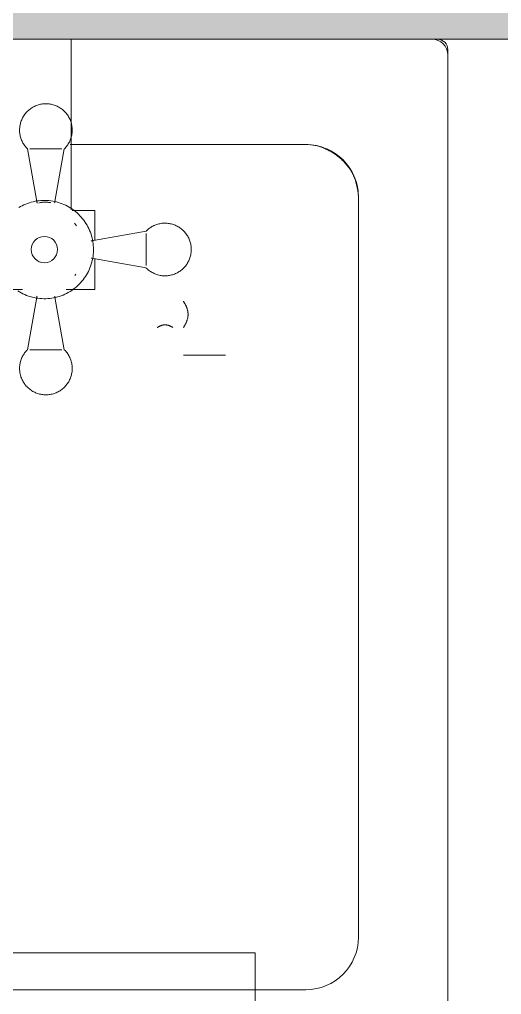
# Model space of a CAD drawing. Header units: metres. Extents: x -227.9 to -141.2, y 39.1 to 91.1.
# Drawn here: x -158.8602 to -158.677, y 60.6242 to 60.9945 of the extents above; entities that cross this region are included whole.
import ezdxf

# ---------------------------------------------------------------- set-up
doc = ezdxf.new("R2010")
doc.units = ezdxf.units.M
for name, color, linetype, lineweight in [('I-WALL', 7, 'Continuous', 5), ('P-SANR-FIXT', 7, 'Continuous', 5), ('Q-SPCQ', 7, 'Continuous', 5)]:
    doc.layers.add(name, color=color, linetype=linetype, lineweight=lineweight)

msp = doc.modelspace()

# ---------------------------------------------------------------- hatches: boundary and pattern name
at = {"layer": 'I-WALL', "true_color": 0xaaaaaa}
msp.add_hatch(color=253, dxfattribs=at).paths.add_polyline_path([(-158.40458, 60.98698), (-158.40838, 61.00198), (-159.11571, 61.00198), (-159.11191, 60.98698), (-158.41232, 60.98698)])

# ---------------------------------------------------------------- linework, layer by layer
at = {"layer": 'I-WALL', "lineweight": 13}
msp.add_line((-159.11191, 60.98698), (-158.42006, 60.98698), dxfattribs=at)
at = {"layer": 'P-SANR-FIXT', "color": 9, "lineweight": 9, "true_color": 0xc0c0c0}
for p, q in [((-158.77061, 60.64003), (-159.07061, 60.64003)), ((-158.77061, 60.34003), (-158.77061, 60.64003))]:
    msp.add_line(p, q, dxfattribs=at)
at = {"layer": 'Q-SPCQ', "color": 9, "lineweight": 9, "true_color": 0xc0c0c0}
for p, q in [((-158.84055, 60.92221), (-158.84055, 60.98698)), ((-158.69739, 60.98098), (-158.69739, 60.98298)), ((-158.69739, 60.95898), (-158.69739, 60.98098)), ((-158.85586, 60.96069), (-158.85553, 60.96091)), ((-158.85553, 60.96091), (-158.85519, 60.96112)), ((-158.85519, 60.96112), (-158.85484, 60.96131)), ((-158.85484, 60.96131), (-158.85448, 60.96149)), ((-158.85448, 60.96149), (-158.85412, 60.96166)), ((-158.85412, 60.96166), (-158.85375, 60.96181)), ((-158.85375, 60.96181), (-158.85337, 60.96194)), ((-158.85337, 60.96194), (-158.85299, 60.96206)), ((-158.85299, 60.96206), (-158.8526, 60.96217)), ((-158.8526, 60.96217), (-158.85221, 60.96226)), ((-158.85221, 60.96226), (-158.85182, 60.96233)), ((-158.85182, 60.96233), (-158.85143, 60.96239)), ((-158.85143, 60.96239), (-158.85103, 60.96243)), ((-158.85103, 60.96243), (-158.85063, 60.96246)), ((-158.85063, 60.96246), (-158.85023, 60.96247)), ((-158.85023, 60.96247), (-158.85017, 60.96247)), ((-158.85017, 60.96247), (-158.84977, 60.96246)), ((-158.84977, 60.96246), (-158.84937, 60.96244)), ((-158.84937, 60.96244), (-158.84897, 60.9624)), ((-158.84897, 60.9624), (-158.84857, 60.96234)), ((-158.84857, 60.96234), (-158.84818, 60.96227)), ((-158.84818, 60.96227), (-158.84779, 60.96218)), ((-158.84779, 60.96218), (-158.8474, 60.96208)), ((-158.8474, 60.96208), (-158.84702, 60.96196)), ((-158.84702, 60.96196), (-158.84664, 60.96183)), ((-158.84664, 60.96183), (-158.84627, 60.96168)), ((-158.84627, 60.96168), (-158.84591, 60.96152)), ((-158.84591, 60.96152), (-158.84555, 60.96134)), ((-158.84555, 60.96134), (-158.8452, 60.96115)), ((-158.8452, 60.96115), (-158.84486, 60.96094)), ((-158.84486, 60.96094), (-158.84452, 60.96072)), ((-158.8592, 60.95677), (-158.85902, 60.95713)), ((-158.85902, 60.95713), (-158.85882, 60.95748)), ((-158.85882, 60.95748), (-158.85862, 60.95782)), ((-158.85862, 60.95782), (-158.85839, 60.95815)), ((-158.85839, 60.95815), (-158.85816, 60.95848)), ((-158.85816, 60.95848), (-158.85791, 60.95879)), ((-158.85791, 60.95879), (-158.85765, 60.9591)), ((-158.85765, 60.9591), (-158.85738, 60.95939)), ((-158.85738, 60.95939), (-158.8571, 60.95968)), ((-158.8571, 60.95968), (-158.85681, 60.95995)), ((-158.85681, 60.95995), (-158.8565, 60.96021)), ((-158.8565, 60.96021), (-158.85619, 60.96045)), ((-158.85619, 60.96045), (-158.85586, 60.96069)), ((-158.84452, 60.96072), (-158.8442, 60.96049)), ((-158.8442, 60.96049), (-158.84388, 60.96025)), ((-158.84388, 60.96025), (-158.84357, 60.95999)), ((-158.84357, 60.95999), (-158.84328, 60.95972)), ((-158.84328, 60.95972), (-158.84299, 60.95944)), ((-158.84299, 60.95944), (-158.84272, 60.95914)), ((-158.84272, 60.95914), (-158.84246, 60.95884)), ((-158.84246, 60.95884), (-158.84221, 60.95853)), ((-158.84221, 60.95853), (-158.84198, 60.95821)), ((-158.84198, 60.95821), (-158.84175, 60.95787)), ((-158.84175, 60.95787), (-158.84154, 60.95753)), ((-158.84154, 60.95753), (-158.84135, 60.95718)), ((-158.84135, 60.95718), (-158.84117, 60.95683)), ((-158.69739, 60.94698), (-158.69739, 60.95898)), ((-158.86013, 60.95332), (-158.86009, 60.95371)), ((-158.86009, 60.95371), (-158.86003, 60.95411)), ((-158.86003, 60.95411), (-158.85996, 60.9545)), ((-158.85996, 60.9545), (-158.85987, 60.95489)), ((-158.85987, 60.95489), (-158.85976, 60.95528)), ((-158.85976, 60.95528), (-158.85964, 60.95566)), ((-158.85964, 60.95566), (-158.85951, 60.95604)), ((-158.85951, 60.95604), (-158.85936, 60.95641)), ((-158.85936, 60.95641), (-158.8592, 60.95677)), ((-158.84117, 60.95683), (-158.841, 60.95646)), ((-158.841, 60.95646), (-158.84085, 60.95609)), ((-158.84085, 60.95609), (-158.84071, 60.95572)), ((-158.84071, 60.95572), (-158.84059, 60.95534)), ((-158.84059, 60.95534), (-158.84048, 60.95495)), ((-158.84048, 60.95495), (-158.84039, 60.95456)), ((-158.84039, 60.95456), (-158.84031, 60.95417)), ((-158.84031, 60.95417), (-158.84025, 60.95377)), ((-158.84025, 60.95377), (-158.84021, 60.95338)), ((-158.84021, 60.95338), (-158.84018, 60.95298)), ((-158.86017, 60.95252), (-158.86016, 60.95292)), ((-158.86016, 60.95212), (-158.86017, 60.95252)), ((-158.86016, 60.95292), (-158.86013, 60.95332)), ((-158.86014, 60.95172), (-158.86016, 60.95212)), ((-158.8601, 60.95132), (-158.86014, 60.95172)), ((-158.86005, 60.95092), (-158.8601, 60.95132)), ((-158.85998, 60.95053), (-158.86005, 60.95092)), ((-158.85989, 60.95014), (-158.85998, 60.95053)), ((-158.85979, 60.94975), (-158.85989, 60.95014)), ((-158.85967, 60.94937), (-158.85979, 60.94975)), ((-158.84053, 60.94981), (-158.84064, 60.94943)), ((-158.84043, 60.9502), (-158.84053, 60.94981)), ((-158.84035, 60.95059), (-158.84043, 60.9502)), ((-158.84028, 60.95098), (-158.84035, 60.95059)), ((-158.84023, 60.95138), (-158.84028, 60.95098)), ((-158.84019, 60.95178), (-158.84023, 60.95138)), ((-158.84017, 60.95218), (-158.84019, 60.95178)), ((-158.84018, 60.95298), (-158.84017, 60.95258)), ((-158.84017, 60.95258), (-158.84017, 60.95218)), ((-158.85954, 60.94899), (-158.85967, 60.94937)), ((-158.8594, 60.94862), (-158.85954, 60.94899)), ((-158.85923, 60.94825), (-158.8594, 60.94862)), ((-158.85906, 60.94789), (-158.85923, 60.94825)), ((-158.85887, 60.94754), (-158.85906, 60.94789)), ((-158.85866, 60.9472), (-158.85887, 60.94754)), ((-158.85845, 60.94686), (-158.85866, 60.9472)), ((-158.85822, 60.94654), (-158.85845, 60.94686)), ((-158.85797, 60.94622), (-158.85822, 60.94654)), ((-158.85772, 60.94591), (-158.85797, 60.94622)), ((-158.84258, 60.94596), (-158.84284, 60.94566)), ((-158.84232, 60.94627), (-158.84258, 60.94596)), ((-158.84208, 60.94659), (-158.84232, 60.94627)), ((-158.84185, 60.94691), (-158.84208, 60.94659)), ((-158.84164, 60.94725), (-158.84185, 60.94691)), ((-158.84144, 60.9476), (-158.84164, 60.94725)), ((-158.84125, 60.94795), (-158.84144, 60.9476)), ((-158.84107, 60.94831), (-158.84125, 60.94795)), ((-158.84092, 60.94868), (-158.84107, 60.94831)), ((-158.84077, 60.94905), (-158.84092, 60.94868)), ((-158.84089, 60.94698), (-158.75139, 60.94698)), ((-158.84064, 60.94943), (-158.84077, 60.94905)), ((-158.79789, 60.94698), (-158.78189, 60.94698)), ((-158.78189, 60.94698), (-158.79789, 60.94698)), ((-158.69739, 60.89698), (-158.69739, 60.94698)), ((-158.85745, 60.94561), (-158.85772, 60.94591)), ((-158.85717, 60.94533), (-158.85745, 60.94561)), ((-158.85717, 60.94533), (-158.85361, 60.92536)), ((-158.85623, 60.94533), (-158.85017, 60.94533)), ((-158.85017, 60.94533), (-158.84411, 60.94533)), ((-158.84672, 60.92536), (-158.84317, 60.94533)), ((-158.84312, 60.94537), (-158.84317, 60.94533)), ((-158.84284, 60.94566), (-158.84312, 60.94537)), ((-158.85919, 60.92374), (-158.85984, 60.92339)), ((-158.85851, 60.92407), (-158.85919, 60.92374)), ((-158.85783, 60.92436), (-158.85851, 60.92407)), ((-158.85713, 60.92463), (-158.85783, 60.92436)), ((-158.85643, 60.92487), (-158.85713, 60.92463)), ((-158.85571, 60.92509), (-158.85643, 60.92487)), ((-158.85499, 60.92527), (-158.85571, 60.92509)), ((-158.85426, 60.92543), (-158.85499, 60.92527)), ((-158.85352, 60.92555), (-158.85426, 60.92543)), ((-158.8536, 60.92529), (-158.85361, 60.92536)), ((-158.85357, 60.92516), (-158.8536, 60.92529)), ((-158.85354, 60.92502), (-158.85357, 60.92516)), ((-158.8535, 60.92489), (-158.85354, 60.92502)), ((-158.85278, 60.92565), (-158.85352, 60.92555)), ((-158.85345, 60.92475), (-158.8535, 60.92489)), ((-158.85204, 60.92572), (-158.85278, 60.92565)), ((-158.85129, 60.92575), (-158.85204, 60.92572)), ((-158.85054, 60.92576), (-158.85129, 60.92575)), ((-158.8498, 60.92574), (-158.85054, 60.92576)), ((-158.84905, 60.92568), (-158.8498, 60.92574)), ((-158.84831, 60.9256), (-158.84905, 60.92568)), ((-158.84757, 60.92549), (-158.84831, 60.9256)), ((-158.84684, 60.92535), (-158.84757, 60.92549)), ((-158.84682, 60.92495), (-158.84686, 60.92482)), ((-158.84611, 60.92518), (-158.84684, 60.92535)), ((-158.84678, 60.92508), (-158.84682, 60.92495)), ((-158.84675, 60.92522), (-158.84678, 60.92508)), ((-158.84672, 60.92536), (-158.84675, 60.92522)), ((-158.84539, 60.92498), (-158.84611, 60.92518)), ((-158.84468, 60.92475), (-158.84539, 60.92498)), ((-158.84398, 60.92449), (-158.84468, 60.92475)), ((-158.84329, 60.92421), (-158.84398, 60.92449)), ((-158.84261, 60.9239), (-158.84329, 60.92421)), ((-158.84195, 60.92356), (-158.84261, 60.9239)), ((-158.73139, 60.92726), (-158.73139, 60.89698)), ((-158.73139, 60.92698), (-158.73139, 60.64598)), ((-158.85984, 60.92339), (-158.86049, 60.92301)), ((-158.84129, 60.92319), (-158.84195, 60.92356)), ((-158.84066, 60.9228), (-158.84129, 60.92319)), ((-158.84004, 60.92238), (-158.84066, 60.9228)), ((-158.84024, 60.92198), (-158.83653, 60.92198)), ((-158.83944, 60.92194), (-158.84004, 60.92238)), ((-158.83885, 60.92148), (-158.83944, 60.92194)), ((-158.83828, 60.92099), (-158.83885, 60.92148)), ((-158.83774, 60.92048), (-158.83828, 60.92099)), ((-158.83721, 60.91995), (-158.83774, 60.92048)), ((-158.83653, 60.92198), (-158.83153, 60.92198)), ((-158.83153, 60.92198), (-158.8317, 60.92198)), ((-158.83153, 60.91064), (-158.83153, 60.92198)), ((-158.83895, 60.91663), (-158.83934, 60.91709)), ((-158.83858, 60.91615), (-158.83895, 60.91663)), ((-158.83671, 60.9194), (-158.83721, 60.91995)), ((-158.83623, 60.91883), (-158.83671, 60.9194)), ((-158.83577, 60.91824), (-158.83623, 60.91883)), ((-158.83534, 60.91763), (-158.83577, 60.91824)), ((-158.83493, 60.91701), (-158.83534, 60.91763)), ((-158.83454, 60.91637), (-158.83493, 60.91701)), ((-158.83419, 60.91571), (-158.83454, 60.91637)), ((-158.80913, 60.91619), (-158.80877, 60.91635)), ((-158.80877, 60.91635), (-158.8084, 60.9165)), ((-158.8084, 60.9165), (-158.80802, 60.91663)), ((-158.80802, 60.91663), (-158.80764, 60.91675)), ((-158.80764, 60.91675), (-158.80725, 60.91685)), ((-158.80725, 60.91685), (-158.80686, 60.91693)), ((-158.80686, 60.91693), (-158.80646, 60.917)), ((-158.80646, 60.917), (-158.80607, 60.91706)), ((-158.80607, 60.91706), (-158.80567, 60.9171)), ((-158.80567, 60.9171), (-158.80527, 60.91712)), ((-158.80527, 60.91712), (-158.80487, 60.91712)), ((-158.80487, 60.91712), (-158.80447, 60.91711)), ((-158.80447, 60.91711), (-158.80407, 60.91709)), ((-158.80407, 60.91709), (-158.80367, 60.91705)), ((-158.80367, 60.91705), (-158.80328, 60.91699)), ((-158.80328, 60.91699), (-158.80289, 60.91692)), ((-158.80289, 60.91692), (-158.8025, 60.91683)), ((-158.8025, 60.91683), (-158.80211, 60.91672)), ((-158.80211, 60.91672), (-158.80173, 60.9166)), ((-158.80173, 60.9166), (-158.80135, 60.91647)), ((-158.80135, 60.91647), (-158.80098, 60.91632)), ((-158.80098, 60.91632), (-158.80062, 60.91615)), ((-158.83386, 60.91504), (-158.83419, 60.91571)), ((-158.83355, 60.91436), (-158.83386, 60.91504)), ((-158.83327, 60.91367), (-158.83355, 60.91436)), ((-158.83302, 60.91296), (-158.83327, 60.91367)), ((-158.8328, 60.91225), (-158.83302, 60.91296)), ((-158.81206, 60.91412), (-158.83203, 60.91057)), ((-158.81206, 60.91412), (-158.81177, 60.9144)), ((-158.81206, 60.91319), (-158.81206, 60.90712)), ((-158.81177, 60.9144), (-158.81148, 60.91467)), ((-158.81148, 60.91467), (-158.81117, 60.91493)), ((-158.81117, 60.91493), (-158.81085, 60.91517)), ((-158.81085, 60.91517), (-158.81053, 60.9154)), ((-158.81053, 60.9154), (-158.81019, 60.91562)), ((-158.81019, 60.91562), (-158.80985, 60.91583)), ((-158.80985, 60.91583), (-158.80949, 60.91602)), ((-158.80949, 60.91602), (-158.80913, 60.91619)), ((-158.80062, 60.91615), (-158.80026, 60.91597)), ((-158.80026, 60.91597), (-158.79991, 60.91578)), ((-158.79991, 60.91578), (-158.79957, 60.91557)), ((-158.79957, 60.91557), (-158.79923, 60.91535)), ((-158.79923, 60.91535), (-158.79891, 60.91512)), ((-158.79891, 60.91512), (-158.79859, 60.91487)), ((-158.79859, 60.91487), (-158.79829, 60.91461)), ((-158.79829, 60.91461), (-158.79799, 60.91434)), ((-158.79799, 60.91434), (-158.79771, 60.91406)), ((-158.79771, 60.91406), (-158.79744, 60.91377)), ((-158.79744, 60.91377), (-158.79718, 60.91346)), ((-158.79718, 60.91346), (-158.79693, 60.91315)), ((-158.79693, 60.91315), (-158.7967, 60.91282)), ((-158.7967, 60.91282), (-158.79648, 60.91249)), ((-158.83292, 60.91029), (-158.83279, 60.91035)), ((-158.83261, 60.91153), (-158.8328, 60.91225)), ((-158.83279, 60.91035), (-158.83266, 60.9104)), ((-158.83266, 60.9104), (-158.83253, 60.91044)), ((-158.83245, 60.9108), (-158.83261, 60.91153)), ((-158.83253, 60.91044), (-158.83239, 60.91049)), ((-158.83232, 60.91007), (-158.83245, 60.9108)), ((-158.83239, 60.91049), (-158.83226, 60.91052)), ((-158.83221, 60.90933), (-158.83232, 60.91007)), ((-158.83226, 60.91052), (-158.83212, 60.91055)), ((-158.83214, 60.90858), (-158.83221, 60.90933)), ((-158.83212, 60.91055), (-158.83203, 60.91057)), ((-158.79648, 60.91249), (-158.79627, 60.91215)), ((-158.79627, 60.91215), (-158.79608, 60.9118)), ((-158.79608, 60.9118), (-158.7959, 60.91144)), ((-158.7959, 60.91144), (-158.79573, 60.91108)), ((-158.79573, 60.91108), (-158.79558, 60.91071)), ((-158.79558, 60.91071), (-158.79544, 60.91033)), ((-158.79544, 60.91033), (-158.79532, 60.90995)), ((-158.79532, 60.90995), (-158.79522, 60.90956)), ((-158.79522, 60.90956), (-158.79513, 60.90917)), ((-158.79513, 60.90917), (-158.79505, 60.90878)), ((-158.83226, 60.90446), (-158.83217, 60.9052)), ((-158.83217, 60.9052), (-158.83211, 60.90594)), ((-158.83209, 60.90784), (-158.83214, 60.90858)), ((-158.83211, 60.90594), (-158.83208, 60.90669)), ((-158.83208, 60.90709), (-158.83209, 60.90784)), ((-158.83208, 60.90669), (-158.83208, 60.90709)), ((-158.81206, 60.90712), (-158.81206, 60.90106)), ((-158.79504, 60.90553), (-158.79512, 60.90514)), ((-158.79505, 60.90878), (-158.795, 60.90838)), ((-158.79499, 60.90593), (-158.79504, 60.90553)), ((-158.795, 60.90838), (-158.79495, 60.90799)), ((-158.79495, 60.90633), (-158.79499, 60.90593)), ((-158.79495, 60.90799), (-158.79493, 60.90759)), ((-158.79493, 60.90672), (-158.79495, 60.90633)), ((-158.79493, 60.90759), (-158.79492, 60.90719)), ((-158.79492, 60.90712), (-158.79493, 60.90672)), ((-158.79492, 60.90719), (-158.79492, 60.90712)), ((-158.83316, 60.90084), (-158.83292, 60.90155)), ((-158.83292, 60.90155), (-158.83271, 60.90226)), ((-158.8327, 60.90387), (-158.83283, 60.90392)), ((-158.83271, 60.90226), (-158.83253, 60.90299)), ((-158.83257, 60.90382), (-158.8327, 60.90387)), ((-158.83244, 60.90378), (-158.83257, 60.90382)), ((-158.83253, 60.90299), (-158.83238, 60.90372)), ((-158.8323, 60.90374), (-158.83244, 60.90378)), ((-158.83238, 60.90372), (-158.83226, 60.90446)), ((-158.83217, 60.90371), (-158.8323, 60.90374)), ((-158.83203, 60.90368), (-158.83217, 60.90371)), ((-158.83203, 60.90368), (-158.81206, 60.90012)), ((-158.83153, 60.89198), (-158.83153, 60.90361)), ((-158.79666, 60.90148), (-158.7969, 60.90115)), ((-158.79644, 60.90181), (-158.79666, 60.90148)), ((-158.79624, 60.90216), (-158.79644, 60.90181)), ((-158.79605, 60.90251), (-158.79624, 60.90216)), ((-158.79587, 60.90287), (-158.79605, 60.90251)), ((-158.79571, 60.90323), (-158.79587, 60.90287)), ((-158.79556, 60.9036), (-158.79571, 60.90323)), ((-158.79542, 60.90398), (-158.79556, 60.9036)), ((-158.79531, 60.90436), (-158.79542, 60.90398)), ((-158.7952, 60.90475), (-158.79531, 60.90436)), ((-158.79512, 60.90514), (-158.7952, 60.90475)), ((-158.83475, 60.89747), (-158.83438, 60.89812)), ((-158.83438, 60.89812), (-158.83403, 60.89878)), ((-158.83403, 60.89878), (-158.83371, 60.89945)), ((-158.83371, 60.89945), (-158.83342, 60.90014)), ((-158.83342, 60.90014), (-158.83316, 60.90084)), ((-158.81201, 60.90008), (-158.81206, 60.90012)), ((-158.81173, 60.8998), (-158.81201, 60.90008)), ((-158.81143, 60.89954), (-158.81173, 60.8998)), ((-158.81112, 60.89928), (-158.81143, 60.89954)), ((-158.8108, 60.89904), (-158.81112, 60.89928)), ((-158.81047, 60.89881), (-158.8108, 60.89904)), ((-158.81014, 60.8986), (-158.81047, 60.89881)), ((-158.80979, 60.89839), (-158.81014, 60.8986)), ((-158.80944, 60.89821), (-158.80979, 60.89839)), ((-158.80908, 60.89803), (-158.80944, 60.89821)), ((-158.80871, 60.89787), (-158.80908, 60.89803)), ((-158.80834, 60.89773), (-158.80871, 60.89787)), ((-158.80129, 60.8978), (-158.80167, 60.89767)), ((-158.80092, 60.89796), (-158.80129, 60.8978)), ((-158.80056, 60.89812), (-158.80092, 60.89796)), ((-158.8002, 60.89831), (-158.80056, 60.89812)), ((-158.79985, 60.8985), (-158.8002, 60.89831)), ((-158.79951, 60.89871), (-158.79985, 60.8985)), ((-158.79918, 60.89893), (-158.79951, 60.89871)), ((-158.79886, 60.89917), (-158.79918, 60.89893)), ((-158.79855, 60.89942), (-158.79886, 60.89917)), ((-158.79824, 60.89968), (-158.79855, 60.89942)), ((-158.79795, 60.89995), (-158.79824, 60.89968)), ((-158.79767, 60.90024), (-158.79795, 60.89995)), ((-158.7974, 60.90053), (-158.79767, 60.90024)), ((-158.79714, 60.90084), (-158.7974, 60.90053)), ((-158.7969, 60.90115), (-158.79714, 60.90084)), ((-158.83916, 60.8973), (-158.83878, 60.89777)), ((-158.83749, 60.89394), (-158.83698, 60.89448)), ((-158.83698, 60.89448), (-158.83649, 60.89504)), ((-158.83649, 60.89504), (-158.83602, 60.89562)), ((-158.83602, 60.89562), (-158.83557, 60.89622)), ((-158.83557, 60.89622), (-158.83515, 60.89684)), ((-158.83515, 60.89684), (-158.83475, 60.89747)), ((-158.80796, 60.8976), (-158.80834, 60.89773)), ((-158.80758, 60.89748), (-158.80796, 60.8976)), ((-158.80719, 60.89739), (-158.80758, 60.89748)), ((-158.8068, 60.8973), (-158.80719, 60.89739)), ((-158.8064, 60.89724), (-158.8068, 60.8973)), ((-158.80601, 60.89718), (-158.8064, 60.89724)), ((-158.80561, 60.89715), (-158.80601, 60.89718)), ((-158.80521, 60.89713), (-158.80561, 60.89715)), ((-158.80481, 60.89713), (-158.80521, 60.89713)), ((-158.80441, 60.89714), (-158.80481, 60.89713)), ((-158.80401, 60.89717), (-158.80441, 60.89714)), ((-158.80361, 60.89721), (-158.80401, 60.89717)), ((-158.80322, 60.89727), (-158.80361, 60.89721)), ((-158.80282, 60.89735), (-158.80322, 60.89727)), ((-158.80244, 60.89744), (-158.80282, 60.89735)), ((-158.80205, 60.89754), (-158.80244, 60.89744)), ((-158.80167, 60.89767), (-158.80205, 60.89754)), ((-158.73139, 60.89698), (-158.73139, 60.64598)), ((-158.69739, 60.61698), (-158.69739, 60.89698)), ((-158.85909, 60.89198), (-158.86653, 60.89198)), ((-158.86083, 60.89138), (-158.86019, 60.89099)), ((-158.86019, 60.89099), (-158.85954, 60.89063)), ((-158.85954, 60.89063), (-158.85888, 60.89029)), ((-158.84298, 60.89012), (-158.8423, 60.89044)), ((-158.83653, 60.89198), (-158.8424, 60.89198)), ((-158.8423, 60.89044), (-158.84164, 60.89079)), ((-158.84164, 60.89079), (-158.841, 60.89117)), ((-158.841, 60.89117), (-158.84037, 60.89157)), ((-158.84037, 60.89157), (-158.83976, 60.892)), ((-158.83976, 60.892), (-158.83916, 60.89245)), ((-158.83916, 60.89245), (-158.83859, 60.89293)), ((-158.83859, 60.89293), (-158.83803, 60.89342)), ((-158.83803, 60.89342), (-158.83749, 60.89394)), ((-158.83153, 60.89198), (-158.83653, 60.89198)), ((-158.8317, 60.89198), (-158.83153, 60.89198)), ((-158.85888, 60.89029), (-158.8582, 60.88998)), ((-158.8582, 60.88998), (-158.85751, 60.88969)), ((-158.85751, 60.88969), (-158.85681, 60.88944)), ((-158.85361, 60.88904), (-158.85717, 60.86907)), ((-158.85681, 60.88944), (-158.8561, 60.88921)), ((-158.8561, 60.88921), (-158.85538, 60.88901)), ((-158.85538, 60.88901), (-158.85465, 60.88884)), ((-158.85465, 60.88884), (-158.85392, 60.8887)), ((-158.85392, 60.8887), (-158.85318, 60.88858)), ((-158.85361, 60.88904), (-158.85359, 60.88918)), ((-158.85359, 60.88918), (-158.85355, 60.88932)), ((-158.85355, 60.88932), (-158.85351, 60.88945)), ((-158.85318, 60.88858), (-158.85244, 60.8885)), ((-158.85244, 60.8885), (-158.85169, 60.88845)), ((-158.85169, 60.88845), (-158.85095, 60.88843)), ((-158.85095, 60.88843), (-158.8502, 60.88843)), ((-158.8502, 60.88843), (-158.84945, 60.88847)), ((-158.84945, 60.88847), (-158.84871, 60.88854)), ((-158.84871, 60.88854), (-158.84797, 60.88863)), ((-158.84797, 60.88863), (-158.84723, 60.88876)), ((-158.84723, 60.88876), (-158.8465, 60.88891)), ((-158.84681, 60.88943), (-158.84678, 60.8893)), ((-158.84678, 60.8893), (-158.84674, 60.88916)), ((-158.84674, 60.88916), (-158.84672, 60.88904)), ((-158.84317, 60.86907), (-158.84672, 60.88904)), ((-158.8465, 60.88891), (-158.84578, 60.8891)), ((-158.84578, 60.8891), (-158.84506, 60.88931)), ((-158.84506, 60.88931), (-158.84436, 60.88955)), ((-158.84436, 60.88955), (-158.84366, 60.88982)), ((-158.84366, 60.88982), (-158.84298, 60.89012)), ((-158.85801, 60.86813), (-158.85776, 60.86844)), ((-158.85776, 60.86844), (-158.85749, 60.86874)), ((-158.85749, 60.86874), (-158.85721, 60.86903)), ((-158.85721, 60.86903), (-158.85717, 60.86907)), ((-158.85017, 60.86907), (-158.85623, 60.86907)), ((-158.84411, 60.86907), (-158.85017, 60.86907)), ((-158.84317, 60.86907), (-158.84289, 60.86879)), ((-158.84289, 60.86879), (-158.84262, 60.86849)), ((-158.84262, 60.86849), (-158.84236, 60.86818)), ((-158.84236, 60.86818), (-158.84212, 60.86787)), ((-158.85991, 60.8642), (-158.85981, 60.86459)), ((-158.85981, 60.86459), (-158.85969, 60.86497)), ((-158.85969, 60.86497), (-158.85956, 60.86535)), ((-158.85956, 60.86535), (-158.85942, 60.86573)), ((-158.85942, 60.86573), (-158.85926, 60.86609)), ((-158.85926, 60.86609), (-158.85909, 60.86645)), ((-158.85909, 60.86645), (-158.8589, 60.86681)), ((-158.8589, 60.86681), (-158.8587, 60.86715)), ((-158.8587, 60.86715), (-158.85848, 60.86749)), ((-158.85848, 60.86749), (-158.85825, 60.86782)), ((-158.85825, 60.86782), (-158.85801, 60.86813)), ((-158.84212, 60.86787), (-158.84189, 60.86754)), ((-158.84189, 60.86754), (-158.84167, 60.8672)), ((-158.84167, 60.8672), (-158.84147, 60.86686)), ((-158.84147, 60.86686), (-158.84128, 60.86651)), ((-158.84128, 60.86651), (-158.8411, 60.86615)), ((-158.8411, 60.86615), (-158.84094, 60.86578)), ((-158.84094, 60.86578), (-158.84079, 60.86541)), ((-158.84079, 60.86541), (-158.84066, 60.86503)), ((-158.84066, 60.86503), (-158.84054, 60.86465)), ((-158.84054, 60.86465), (-158.84044, 60.86426)), ((-158.78189, 60.86698), (-158.79789, 60.86698)), ((-158.78189, 60.86698), (-158.79789, 60.86698)), ((-158.86017, 60.86182), (-158.86016, 60.86222)), ((-158.86015, 60.86142), (-158.86017, 60.86182)), ((-158.86016, 60.86222), (-158.86014, 60.86262)), ((-158.86013, 60.86102), (-158.86015, 60.86142)), ((-158.86014, 60.86262), (-158.86011, 60.86302)), ((-158.86008, 60.86063), (-158.86013, 60.86102)), ((-158.86011, 60.86302), (-158.86006, 60.86342)), ((-158.86006, 60.86342), (-158.85999, 60.86381)), ((-158.85999, 60.86381), (-158.85991, 60.8642)), ((-158.84044, 60.86426), (-158.84036, 60.86387)), ((-158.84036, 60.86387), (-158.84029, 60.86348)), ((-158.84029, 60.86348), (-158.84023, 60.86308)), ((-158.8402, 60.86109), (-158.84024, 60.86069)), ((-158.84023, 60.86308), (-158.8402, 60.86268)), ((-158.8402, 60.86268), (-158.84017, 60.86228)), ((-158.84018, 60.86148), (-158.8402, 60.86109)), ((-158.84017, 60.86188), (-158.84018, 60.86148)), ((-158.84017, 60.86228), (-158.84017, 60.86188)), ((-158.86002, 60.86023), (-158.86008, 60.86063)), ((-158.85995, 60.85984), (-158.86002, 60.86023)), ((-158.85985, 60.85945), (-158.85995, 60.85984)), ((-158.85975, 60.85906), (-158.85985, 60.85945)), ((-158.85963, 60.85868), (-158.85975, 60.85906)), ((-158.85949, 60.85831), (-158.85963, 60.85868)), ((-158.85934, 60.85794), (-158.85949, 60.85831)), ((-158.85917, 60.85757), (-158.85934, 60.85794)), ((-158.85899, 60.85722), (-158.85917, 60.85757)), ((-158.85879, 60.85687), (-158.85899, 60.85722)), ((-158.84132, 60.85727), (-158.84151, 60.85692)), ((-158.84114, 60.85763), (-158.84132, 60.85727)), ((-158.84097, 60.85799), (-158.84114, 60.85763)), ((-158.84082, 60.85836), (-158.84097, 60.85799)), ((-158.84069, 60.85874), (-158.84082, 60.85836)), ((-158.84057, 60.85912), (-158.84069, 60.85874)), ((-158.84046, 60.85951), (-158.84057, 60.85912)), ((-158.84038, 60.8599), (-158.84046, 60.85951)), ((-158.8403, 60.86029), (-158.84038, 60.8599)), ((-158.84024, 60.86069), (-158.8403, 60.86029)), ((-158.85858, 60.85653), (-158.85879, 60.85687)), ((-158.85836, 60.8562), (-158.85858, 60.85653)), ((-158.85812, 60.85587), (-158.85836, 60.8562)), ((-158.85787, 60.85556), (-158.85812, 60.85587)), ((-158.85761, 60.85526), (-158.85787, 60.85556)), ((-158.85734, 60.85496), (-158.85761, 60.85526)), ((-158.85706, 60.85468), (-158.85734, 60.85496)), ((-158.85676, 60.85441), (-158.85706, 60.85468)), ((-158.85646, 60.85415), (-158.85676, 60.85441)), ((-158.85614, 60.85391), (-158.85646, 60.85415)), ((-158.85581, 60.85368), (-158.85614, 60.85391)), ((-158.85548, 60.85346), (-158.85581, 60.85368)), ((-158.85514, 60.85325), (-158.85548, 60.85346)), ((-158.8448, 60.85349), (-158.84514, 60.85328)), ((-158.84447, 60.85371), (-158.8448, 60.85349)), ((-158.84415, 60.85395), (-158.84447, 60.85371)), ((-158.84383, 60.85419), (-158.84415, 60.85395)), ((-158.84353, 60.85445), (-158.84383, 60.85419)), ((-158.84323, 60.85473), (-158.84353, 60.85445)), ((-158.84295, 60.85501), (-158.84323, 60.85473)), ((-158.84268, 60.8553), (-158.84295, 60.85501)), ((-158.84242, 60.85561), (-158.84268, 60.8553)), ((-158.84217, 60.85592), (-158.84242, 60.85561)), ((-158.84194, 60.85625), (-158.84217, 60.85592)), ((-158.84172, 60.85658), (-158.84194, 60.85625)), ((-158.84151, 60.85692), (-158.84172, 60.85658)), ((-158.85479, 60.85306), (-158.85514, 60.85325)), ((-158.85443, 60.85288), (-158.85479, 60.85306)), ((-158.85406, 60.85272), (-158.85443, 60.85288)), ((-158.85369, 60.85257), (-158.85406, 60.85272)), ((-158.85331, 60.85244), (-158.85369, 60.85257)), ((-158.85293, 60.85232), (-158.85331, 60.85244)), ((-158.85254, 60.85222), (-158.85293, 60.85232)), ((-158.85215, 60.85213), (-158.85254, 60.85222)), ((-158.85176, 60.85206), (-158.85215, 60.85213)), ((-158.85136, 60.852), (-158.85176, 60.85206)), ((-158.85097, 60.85196), (-158.85136, 60.852)), ((-158.85057, 60.85194), (-158.85097, 60.85196)), ((-158.85017, 60.85193), (-158.85057, 60.85194)), ((-158.85011, 60.85193), (-158.85017, 60.85193)), ((-158.84971, 60.85194), (-158.85011, 60.85193)), ((-158.84931, 60.85197), (-158.84971, 60.85194)), ((-158.84891, 60.85201), (-158.84931, 60.85197)), ((-158.84851, 60.85207), (-158.84891, 60.85201)), ((-158.84812, 60.85214), (-158.84851, 60.85207)), ((-158.84773, 60.85223), (-158.84812, 60.85214)), ((-158.84734, 60.85234), (-158.84773, 60.85223)), ((-158.84696, 60.85246), (-158.84734, 60.85234)), ((-158.84659, 60.85259), (-158.84696, 60.85246)), ((-158.84622, 60.85274), (-158.84659, 60.85259)), ((-158.84585, 60.85291), (-158.84622, 60.85274)), ((-158.84549, 60.85309), (-158.84585, 60.85291)), ((-158.84514, 60.85328), (-158.84549, 60.85309)), ((-158.75139, 60.62598), (-159.09839, 60.62598)), ((-158.75139, 60.62598), (-159.09839, 60.62598))]:
    msp.add_line(p, q, dxfattribs=at)
for centre, radius, start, end in [((-158.70339, 60.98098), 0.006, 0, 90), ((-158.70339, 60.98098), 0.006, 0, 90), ((-158.70139, 60.98298), 0.004, 360, 90), ((-158.70139, 60.98298), 0.004, 360, 90), ((-158.75139, 60.92698), 0.02, 0, 90), ((-158.85074, 60.90709), 0.005, 0, 180), ((-158.85074, 60.90709), 0.005, 180, 0), ((-158.75139, 60.64598), 0.02, 270, 0), ((-158.75139, 60.64598), 0.02, 270, 0)]:
    msp.add_arc(centre, radius, start, end, dxfattribs=at)
for points, knots in [([(-158.75139, 60.94698), (-158.75021, 60.94698), (-158.74788, 60.94674), (-158.74511, 60.94589), (-158.7429, 60.94489), (-158.74125, 60.94399), (-158.73994, 60.94311), (-158.73894, 60.94234), (-158.73822, 60.94173), (-158.73753, 60.94108), (-158.73662, 60.94017), (-158.73553, 60.93895), (-158.73436, 60.93736), (-158.73338, 60.93562), (-158.73262, 60.93373), (-158.73183, 60.93104), (-158.73149, 60.92882), (-158.73139, 60.92726)], [0, 0, 0, 0, 0.125, 0.25, 0.3125, 0.375, 0.4375, 0.46875, 0.5, 0.53125, 0.5625, 0.625, 0.6875, 0.75, 0.8125, 0.875, 1, 1, 1, 1]), ([(-158.73139, 60.92698), (-158.73139, 60.92869), (-158.73172, 60.93114), (-158.73264, 60.93405), (-158.73352, 60.93606), (-158.73454, 60.93782), (-158.73565, 60.93936), (-158.73664, 60.94051), (-158.73749, 60.94137), (-158.73817, 60.942), (-158.73887, 60.94259), (-158.73982, 60.94332), (-158.74106, 60.94413), (-158.74261, 60.94498), (-158.74479, 60.94592), (-158.74772, 60.94675), (-158.75016, 60.94698), (-158.75139, 60.94698)], [0, 0, 0, 0, 0.125, 0.1875, 0.25, 0.3125, 0.375, 0.4375, 0.46875, 0.5, 0.53125, 0.5625, 0.625, 0.6875, 0.75, 0.875, 1, 1, 1, 1]), ([(-158.85017, 60.92511), (-158.85036, 60.92512), (-158.85073, 60.92512), (-158.85126, 60.92509), (-158.85176, 60.92503), (-158.85236, 60.92491), (-158.85271, 60.9248), (-158.85289, 60.92473)], [0, 0, 0, 0, 0.0555556, 0.1111111, 0.1666667, 0.2222222, 0.3333333, 0.3333333, 0.3333333, 0.3333333]), ([(-158.84829, 60.92484), (-158.84847, 60.92489), (-158.84905, 60.92502), (-158.8497, 60.92509), (-158.85017, 60.92511)], [0.7916667, 0.7916667, 0.7916667, 0.7916667, 0.8611111, 1, 1, 1, 1]), ([(-158.79789, 60.88748), (-158.79788, 60.88748), (-158.79785, 60.88744), (-158.79777, 60.8873), (-158.7977, 60.88717), (-158.7976, 60.887), (-158.79747, 60.88679), (-158.79736, 60.8866), (-158.79727, 60.88643), (-158.7972, 60.88629), (-158.79714, 60.88615), (-158.79704, 60.88596), (-158.79691, 60.8857), (-158.79678, 60.88542), (-158.79669, 60.88518), (-158.79662, 60.885), (-158.79656, 60.88481), (-158.79647, 60.88455), (-158.79637, 60.88422), (-158.79626, 60.8838), (-158.7962, 60.88344), (-158.79617, 60.88315), (-158.79615, 60.88285), (-158.79614, 60.88248), (-158.79615, 60.8821), (-158.79617, 60.8818), (-158.7962, 60.88151), (-158.79626, 60.88115), (-158.79637, 60.88074), (-158.79647, 60.8804), (-158.79656, 60.88014), (-158.79662, 60.87995), (-158.79669, 60.87977), (-158.79678, 60.87954), (-158.79691, 60.87926), (-158.79704, 60.879), (-158.79714, 60.8788), (-158.79721, 60.87866), (-158.79727, 60.87852), (-158.79736, 60.87835), (-158.79748, 60.87816), (-158.7976, 60.87796), (-158.7977, 60.87779), (-158.79777, 60.87765), (-158.79785, 60.87752), (-158.79788, 60.87748), (-158.79789, 60.87748)], [0, 0, 0, 0, 0.055556, 0.083333, 0.111111, 0.138889, 0.166667, 0.194444, 0.208333, 0.222222, 0.236111, 0.25, 0.277778, 0.305556, 0.319444, 0.333333, 0.347222, 0.361111, 0.388889, 0.416667, 0.444444, 0.458333, 0.472222, 0.5, 0.527778, 0.541667, 0.555556, 0.583333, 0.611111, 0.638889, 0.652778, 0.666667, 0.680556, 0.694444, 0.722222, 0.75, 0.763889, 0.777778, 0.791667, 0.805556, 0.833333, 0.861111, 0.888889, 0.916667, 0.944444, 1, 1, 1, 1]), ([(-158.79789, 60.88748), (-158.79789, 60.88747), (-158.79785, 60.88741), (-158.79766, 60.88711), (-158.79731, 60.88651), (-158.79696, 60.88581), (-158.79676, 60.88536), (-158.79662, 60.885), (-158.79649, 60.88462), (-158.79633, 60.88408), (-158.79622, 60.88358), (-158.79617, 60.88315), (-158.79614, 60.88286), (-158.79613, 60.88248), (-158.79615, 60.88202), (-158.7962, 60.88144), (-158.79633, 60.88087), (-158.79647, 60.8804), (-158.79655, 60.88014), (-158.79669, 60.87977), (-158.79691, 60.87924), (-158.79731, 60.87845), (-158.79766, 60.87784), (-158.79785, 60.87754), (-158.79789, 60.87748), (-158.79789, 60.87748)], [0, 0, 0, 0, 0.055556, 0.111111, 0.222222, 0.277778, 0.305556, 0.333333, 0.361111, 0.388889, 0.444444, 0.458333, 0.472222, 0.5, 0.527778, 0.555556, 0.611111, 0.638889, 0.652778, 0.666667, 0.722222, 0.777778, 0.888889, 0.944444, 1, 1, 1, 1]), ([(-158.80186, 60.87748), (-158.80186, 60.87748), (-158.8019, 60.8775), (-158.80208, 60.87761), (-158.80245, 60.87781), (-158.80293, 60.87805), (-158.80328, 60.87819), (-158.80359, 60.87829), (-158.80392, 60.87838), (-158.80426, 60.87845), (-158.80461, 60.87849), (-158.80489, 60.8785), (-158.80516, 60.87849), (-158.80551, 60.87845), (-158.80586, 60.87838), (-158.80618, 60.87829), (-158.80649, 60.87819), (-158.80684, 60.87805), (-158.80733, 60.87781), (-158.80769, 60.87761), (-158.80787, 60.8775), (-158.80791, 60.87748), (-158.80791, 60.87748)], [0, 0, 0, 0, 0.055556, 0.111111, 0.222222, 0.277778, 0.333333, 0.361111, 0.388889, 0.444444, 0.472222, 0.5, 0.527778, 0.555556, 0.611111, 0.638889, 0.666667, 0.722222, 0.777778, 0.888889, 0.944444, 1, 1, 1, 1]), ([(-158.80186, 60.87748), (-158.80186, 60.87748), (-158.80189, 60.8775), (-158.80196, 60.87754), (-158.80205, 60.87759), (-158.80215, 60.87764), (-158.80227, 60.87772), (-158.80241, 60.8778), (-158.80257, 60.87787), (-158.80275, 60.87796), (-158.80294, 60.87805), (-158.80314, 60.87814), (-158.80336, 60.87821), (-158.80359, 60.87829), (-158.80383, 60.87836), (-158.80409, 60.87842), (-158.80435, 60.87846), (-158.80461, 60.87849), (-158.80489, 60.87849), (-158.80516, 60.87849), (-158.80543, 60.87846), (-158.80569, 60.87842), (-158.80594, 60.87836), (-158.80618, 60.87829), (-158.80641, 60.87821), (-158.80663, 60.87814), (-158.80683, 60.87805), (-158.80702, 60.87796), (-158.8072, 60.87787), (-158.80736, 60.8778), (-158.8075, 60.87772), (-158.80762, 60.87765), (-158.80772, 60.87759), (-158.80781, 60.87754), (-158.80789, 60.8775), (-158.80791, 60.87748), (-158.80791, 60.87748)], [0, 0, 0, 0, 0.055556, 0.083333, 0.111111, 0.138889, 0.166667, 0.194444, 0.222222, 0.25, 0.277778, 0.305556, 0.333333, 0.361111, 0.388889, 0.416667, 0.444444, 0.472222, 0.5, 0.527778, 0.555556, 0.583333, 0.611111, 0.638889, 0.666667, 0.694444, 0.722222, 0.75, 0.777778, 0.805556, 0.833333, 0.861111, 0.888889, 0.916667, 0.944444, 1, 1, 1, 1])]:
    msp.add_open_spline(points, degree=3, knots=knots, dxfattribs=at)
msp.add_open_spline([(-158.73139, 60.89698), (-158.73139, 60.89965), (-158.73139, 60.90494), (-158.73139, 60.91286), (-158.73139, 60.92036), (-158.73139, 60.92484), (-158.73139, 60.92698)], degree=3, dxfattribs=at)

doc.saveas('drawing.dxf')
